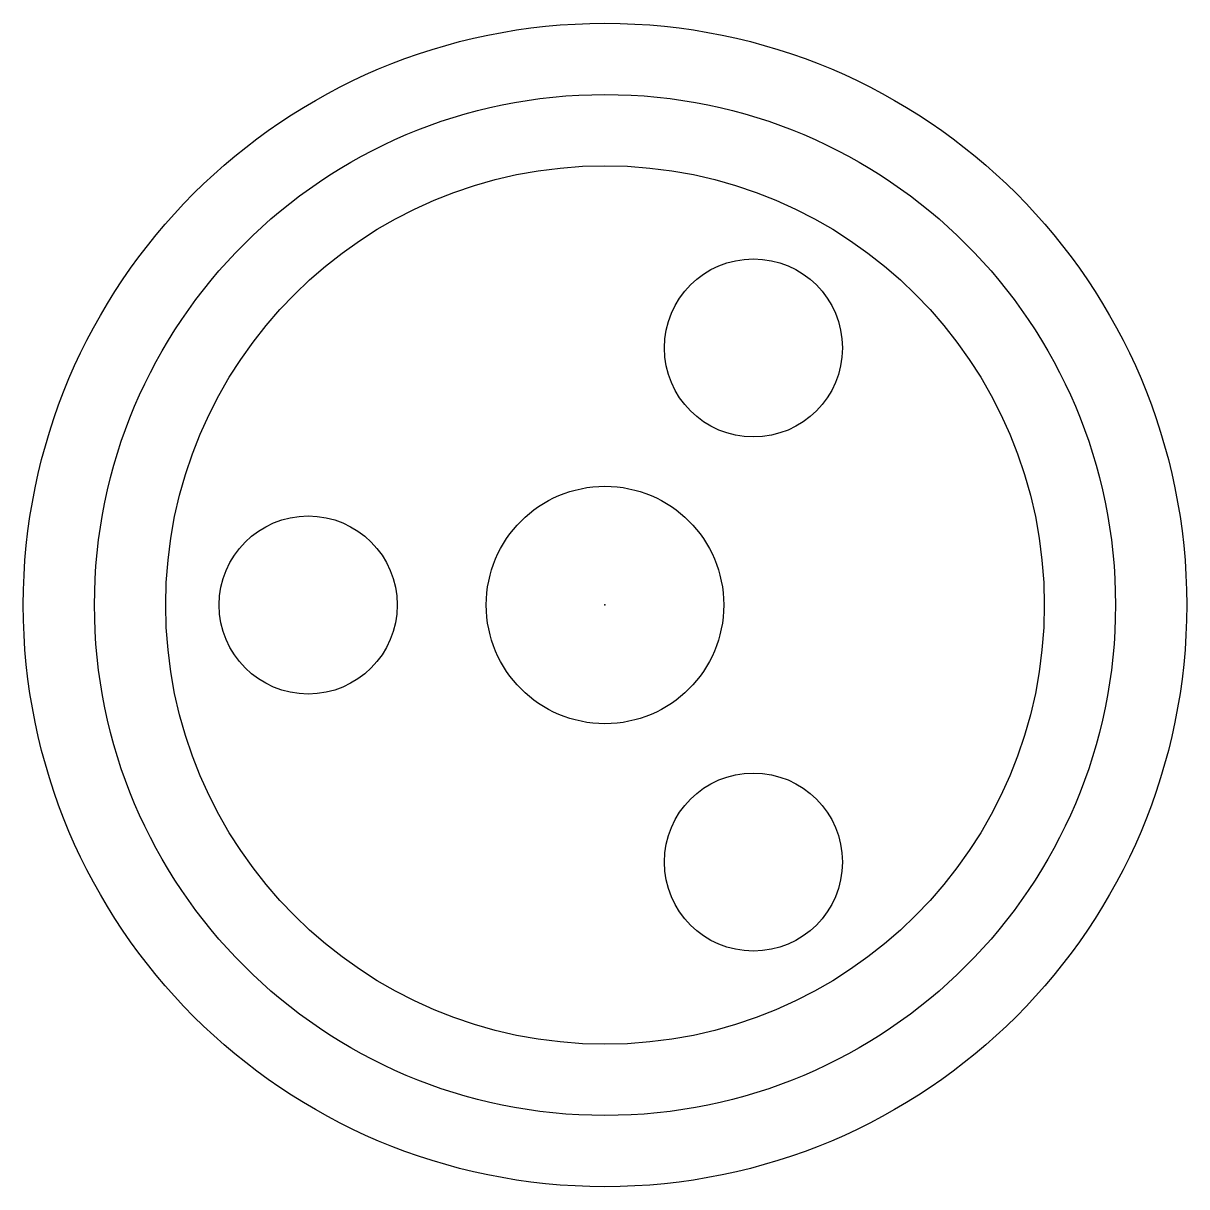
# Model space of a CAD drawing. Header units: millimetres. Extents: x -49 to 49, y -49 to 49.
import ezdxf

# ---------------------------------------------------------------- set-up
doc = ezdxf.new("R2010")
doc.units = ezdxf.units.MM
doc.header["$PDSIZE"] = -1

msp = doc.modelspace()

# ---------------------------------------------------------------- linework, layer by layer
at = {"color": 7, "linetype": 'Continuous'}
for centre, radius in [((0, 0), 49), ((0, 0), 43), ((0, 0), 37), ((12.5, 21.651), 7.5), ((0, 0), 10), ((-25, 0), 7.5), ((12.5, -21.651), 7.5)]:
    msp.add_circle(centre, radius, dxfattribs=at)
msp.add_point((0, 0), dxfattribs=at)

doc.saveas('drawing.dxf')
